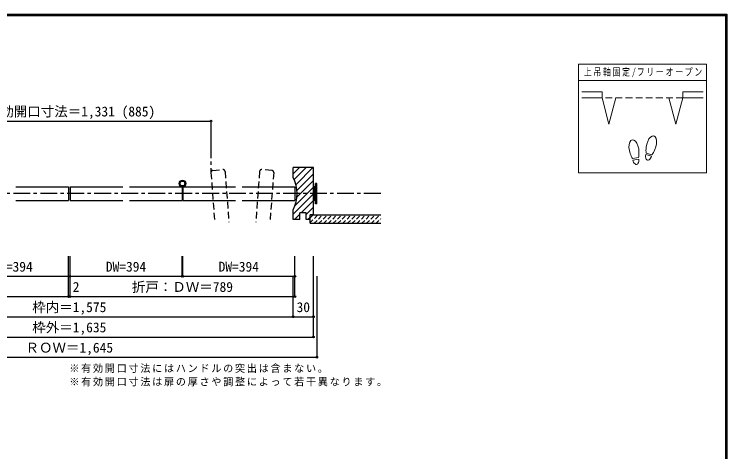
# Model space of a CAD drawing. Units: millimetres on the paper, enlarged 3 times, with parts at other scales. Extents: x -584 to 586, y -431 to 418.
# Drawn here: x -48 to 586, y 28 to 418 of the extents above; entities that cross this region are included whole.
import ezdxf
from ezdxf.enums import TextEntityAlignment as Align

# ---------------------------------------------------------------- set-up
doc = ezdxf.new("R2010")
doc.units = ezdxf.units.MM
doc.header["$LTSCALE"] = 3
doc.header["$PDMODE"] = 32
doc.header["$PDSIZE"] = 1.5
for name, pattern in [('CHAIN1', [8, 5, -1, 1, -1]), ('DASHED1', [1.8, 1.2, -0.6]), ('DASHED2', [3, 2, -1])]:
    doc.linetypes.add(name, pattern=pattern)
doc.layers.add('0-0_補助線', color=7, linetype='Continuous', lineweight=18)
for name, color, linetype in [('0-1_通り芯', 4, 'CHAIN1'), ('0-3_仕上げ', 2, 'Continuous'), ('0-4_枠', 3, 'Continuous'), ('0-6_扉', 6, 'Continuous'), ('0-7_金物', 7, 'Continuous'), ('0-A_文字', 7, 'Continuous'), ('0-B_寸法', 7, 'Continuous'), ('0-C_ハッチ', 4, 'DASHED1'), ('F-1_枠', 6, 'Continuous')]:
    doc.layers.add(name, color=color, linetype=linetype)
doc.styles.add('ＭＳ ゴシック', font='')
doc.styles.get('ＭＳ ゴシック').set_extended_font_data('MS Gothic')

msp = doc.modelspace()

# ---------------------------------------------------------------- linework, layer by layer
at = {"layer": '0-0_補助線', "color": 3}
for p, q in [((453.984, 373), (453.984, 276.4)), ((567.984, 373), (453.984, 373)), ((567.984, 358.6), (453.984, 358.6)), ((519.079, 291.424), (513.991, 292.787)), ((519.405, 292.641), (514.317, 294.004)), ((507.399, 290.027), (502.211, 289.112)), ((507.617, 288.786), (502.43, 287.871))]:
    msp.add_line(p, q, dxfattribs=at)
at = {"layer": '0-0_補助線', "color": 2}
for p, q in [((474.984, 348.45), (456.984, 348.45)), ((474.984, 343.05), (456.984, 343.05)), ((474.984, 348.45), (474.984, 343.05)), ((481.195, 319.868), (474.984, 343.05)), ((481.195, 319.868), (487.407, 343.05)), ((534.56, 343.05), (540.772, 319.868)), ((546.984, 343.05), (540.772, 319.868)), ((546.984, 348.45), (546.984, 343.05)), ((546.984, 348.45), (564.984, 348.45)), ((546.984, 343.05), (564.984, 343.05))]:
    msp.add_line(p, q, dxfattribs=at)
at = {"layer": '0-0_補助線', "linetype": 'DASHED2'}
msp.add_line((546.984, 343.05), (474.984, 343.05), dxfattribs=at)
at = {"layer": '0-0_補助線', "color": 3}
msp.add_lwpolyline([(567.984, 373), (567.984, 276.4), (453.984, 276.4)], dxfattribs=at)
for centre, major_axis, ratio, start_param, end_param in [((503.402, 297.526), (-1.467, 8.32), 0.5, 4.3405914, 8.2257792), ((518.952, 301.127), (2.187, 8.16), 0.5, 4.3405914, 8.2257792), ((518.89, 300.894), (2.65, 9.888), 0.4, 1.8506333, 2.4428768), ((503.444, 297.288), (-1.778, 10.081), 0.4, 1.8506333, 2.4428768), ((503.444, 297.288), (-1.778, 10.081), 0.4, 3.8403085, 4.432552), ((516.535, 292.105), (1.136, 4.24), 0.6, 1.5707963, 4.712389), ((518.89, 300.894), (2.65, 9.888), 0.4, 3.8403085, 4.432552), ((505.023, 288.329), (-0.762, 4.323), 0.6, 1.5707963, 4.712389)]:
    msp.add_ellipse(centre, major_axis=major_axis, ratio=ratio, start_param=start_param, end_param=end_param, dxfattribs=at)
at = {"layer": '0-1_通り芯'}
for p, q in [((126.992, 304.5), (126.992, 276.758)), ((278.192, 258), (-276.208, 258))]:
    msp.add_line(p, q, dxfattribs=at)
at = {"layer": '0-3_仕上げ'}
for p, q in [((215.192, 231.6), (215.192, 239.1)), ((215.192, 239.1), (278.192, 239.1)), ((215.192, 231.6), (278.192, 231.6))]:
    msp.add_line(p, q, dxfattribs=at)
at = {"layer": '0-4_枠'}
for p, q in [((200.192, 272.4), (200.192, 281.1)), ((218.192, 281.1), (200.192, 281.1)), ((218.192, 239.1), (218.192, 281.1)), ((211.592, 240.9), (206.192, 240.9)), ((206.192, 234.9), (206.192, 240.9)), ((211.592, 234.9), (211.592, 240.9)), ((215.192, 234.9), (211.592, 234.9)), ((218.192, 239.1), (215.192, 239.1)), ((215.192, 234.9), (215.192, 239.1))]:
    msp.add_line(p, q, dxfattribs=at)
msp.add_lwpolyline([(206.192, 234.9), (204.651, 234.9), (200.192, 234.9), (200.192, 243.6)], dxfattribs=at)
msp.add_arc((173.192, 258), 30.6, 331.92751, 28.07249, dxfattribs=at)
at = {"layer": '0-6_扉', "color": 2, "linetype": 'DASHED2'}
for p, q in [((128.65, 278.69), (137.624, 279.372)), ((181.194, 278.69), (172.22, 279.372)), ((126.992, 276.758), (130.355, 232.5)), ((139.556, 277.713), (142.992, 232.5)), ((170.289, 277.713), (166.853, 232.5)), ((182.852, 276.758), (179.489, 232.5))]:
    msp.add_line(p, q, dxfattribs=at)
at = {"layer": '0-6_扉'}
for p, q in [((-46.483, 264), (0.392, 264)), ((0.392, 264), (0.392, 252)), ((1.592, 264), (48.467, 264)), ((1.592, 264), (1.592, 252)), ((54.467, 264), (101.342, 264)), ((101.342, 264), (101.342, 252)), ((101.942, 264), (148.817, 264)), ((101.942, 264), (101.942, 252)), ((154.817, 264), (201.692, 264)), ((201.692, 264), (201.692, 252)), ((-46.483, 252), (0.392, 252)), ((1.592, 252), (48.467, 252)), ((54.467, 252), (101.342, 252)), ((101.942, 252), (148.817, 252)), ((154.817, 252), (201.692, 252))]:
    msp.add_line(p, q, dxfattribs=at)
at = {"layer": '0-6_扉', "color": 2, "linetype": 'DASHED2'}
for centre, start, end in [((137.761, 277.577), 4.34602, 94.34602), ((172.083, 277.577), 85.65398, 175.65398), ((128.787, 276.895), 94.34602, 184.34602), ((181.058, 276.895), 355.65398, 85.65398)]:
    msp.add_arc(centre, 1.8, start, end, dxfattribs=at)
at = {"layer": '0-7_金物'}
for p, q in [((219.992, 249), (219.992, 267)), ((221.192, 267), (219.992, 267)), ((221.192, 249), (221.192, 267)), ((218.792, 263.4), (218.192, 263.4)), ((219.992, 264), (218.792, 264)), ((218.792, 252), (218.792, 264)), ((218.792, 252.6), (218.192, 252.6)), ((219.992, 252), (218.792, 252)), ((221.192, 249), (219.992, 249))]:
    msp.add_line(p, q, dxfattribs=at)
for radius in [3, 2.1]:
    msp.add_circle((101.642, 267), radius, dxfattribs=at)
at = {"layer": '0-B_寸法', "color": 4}
for p, q in [((-125.008, 322.5), (126.992, 322.5)), ((126.992, 322.5), (126.992, 304.5)), ((0.392, 166.5), (0.392, 202.5)), ((1.592, 166.5), (1.592, 202.5)), ((101.342, 184.5), (101.342, 202.5)), ((101.942, 184.5), (101.942, 202.5)), ((201.692, 166.5), (201.692, 202.5)), ((218.192, 148.5), (218.192, 202.5)), ((-99.358, 184.5), (0.392, 184.5)), ((1.592, 184.5), (101.342, 184.5)), ((101.942, 184.5), (201.692, 184.5)), ((200.192, 148.5), (200.192, 184.5)), ((221.192, 184.5), (221.192, 112.5)), ((-199.708, 166.5), (0.392, 166.5)), ((0.392, 166.5), (1.592, 166.5)), ((1.592, 166.5), (201.692, 166.5)), ((-198.208, 148.5), (200.192, 148.5)), ((200.192, 148.5), (218.192, 148.5)), ((218.192, 130.5), (218.192, 148.5)), ((-216.208, 130.5), (218.192, 130.5)), ((-219.208, 112.5), (221.192, 112.5))]:
    msp.add_line(p, q, dxfattribs=at)
at = {"layer": '0-B_寸法'}
for p in [(126.992, 322.5), (0.392, 184.5), (1.592, 184.5), (101.342, 184.5), (101.942, 184.5), (201.692, 184.5), (0.392, 166.5), (1.592, 166.5), (201.692, 166.5), (200.192, 148.5), (218.192, 148.5), (218.192, 130.5), (221.192, 112.5)]:
    msp.add_point(p, dxfattribs=at)
at = {"layer": '0-C_ハッチ', "linetype": 'Continuous'}
for p, q in [((200.192, 275.455), (205.837, 281.1)), ((201.139, 270.462), (211.777, 281.1)), ((202.704, 266.087), (217.716, 281.1)), ((203.636, 261.08), (218.192, 275.636)), ((203.66, 255.164), (218.192, 269.696)), ((201.933, 247.498), (218.192, 263.756)), ((200.192, 239.817), (218.192, 257.817)), ((207.215, 240.9), (218.192, 251.877)), ((211.592, 239.337), (218.192, 245.937)), ((201.215, 234.9), (206.192, 239.877)), ((213.094, 234.9), (215.192, 236.998)), ((217.294, 239.1), (218.192, 239.998))]:
    msp.add_line(p, q, dxfattribs=at)
at = {"layer": '0-C_ハッチ'}
for p, q in [((215.192, 232.199), (222.093, 239.1)), ((215.192, 236.442), (217.85, 239.1)), ((218.835, 231.6), (226.335, 239.1)), ((223.078, 231.6), (230.578, 239.1)), ((227.321, 231.6), (234.821, 239.1)), ((231.563, 231.6), (239.063, 239.1)), ((235.806, 231.6), (243.306, 239.1)), ((240.049, 231.6), (247.549, 239.1)), ((244.291, 231.6), (251.791, 239.1)), ((248.534, 231.6), (256.034, 239.1)), ((252.777, 231.6), (260.277, 239.1)), ((257.019, 231.6), (264.519, 239.1)), ((261.262, 231.6), (268.762, 239.1)), ((265.505, 231.6), (273.005, 239.1)), ((269.747, 231.6), (277.247, 239.1)), ((273.99, 231.6), (278.192, 235.802))]:
    msp.add_line(p, q, dxfattribs=at)
at = {"layer": 'F-1_枠'}
for p, q in [((-584.008, 417.5), (585.992, 417.5)), ((-584.008, 417), (585.992, 417)), ((-584.008, 416.5), (585.992, 416.5)), ((584.992, 417.5), (584.992, -420.5)), ((585.492, 417.5), (585.492, -420.5)), ((585.992, 417.5), (585.992, -420.5))]:
    msp.add_line(p, q, dxfattribs=at)

# ---------------------------------------------------------------- texts
at = {"layer": '0-0_補助線', "insert": (458.859, 361.3), "char_height": 6.598, "attachment_point": 7, "style": 'ＭＳ ゴシック'}
msp.add_mtext('\\T1.23;\\W0.75;上吊軸固定/フリーオープン', dxfattribs=at)
at = {"layer": '0-A_文字', "char_height": 6.598, "attachment_point": 7, "style": 'ＭＳ ゴシック'}
for s, insert in [('\\T1.17;※有効開口寸法にはハンドルの突出は含まない。', (0.992, 98.569)), ('\\T1.17;※有効開口寸法は扉の厚さや調整によって若干異なります。', (0.992, 86.569))]:
    msp.add_mtext(s, dxfattribs=dict(at, insert=insert))
at = {"layer": '0-B_寸法', "style": 'ＭＳ ゴシック'}
for s, p in [('有効開口寸法＝1,331 (885)', (-72.418, 324)), ('DW=394', (-67.483, 186)), ('DW=394', (33.467, 186)), ('DW=394', (133.817, 186)), ('2', (3.992, 168)), ('折戸：ＤＷ＝789', (56.642, 168)), ('枠内＝1,575', (-32.008, 150)), ('30', (203.192, 150)), ('枠外＝1,635', (-32.008, 132)), ('ＲＯＷ＝1,645', (-38.008, 114))]:
    msp.add_text(s, height=8.798, dxfattribs=at).set_placement(p, align=Align.BOTTOM_LEFT)

doc.saveas('drawing.dxf')
